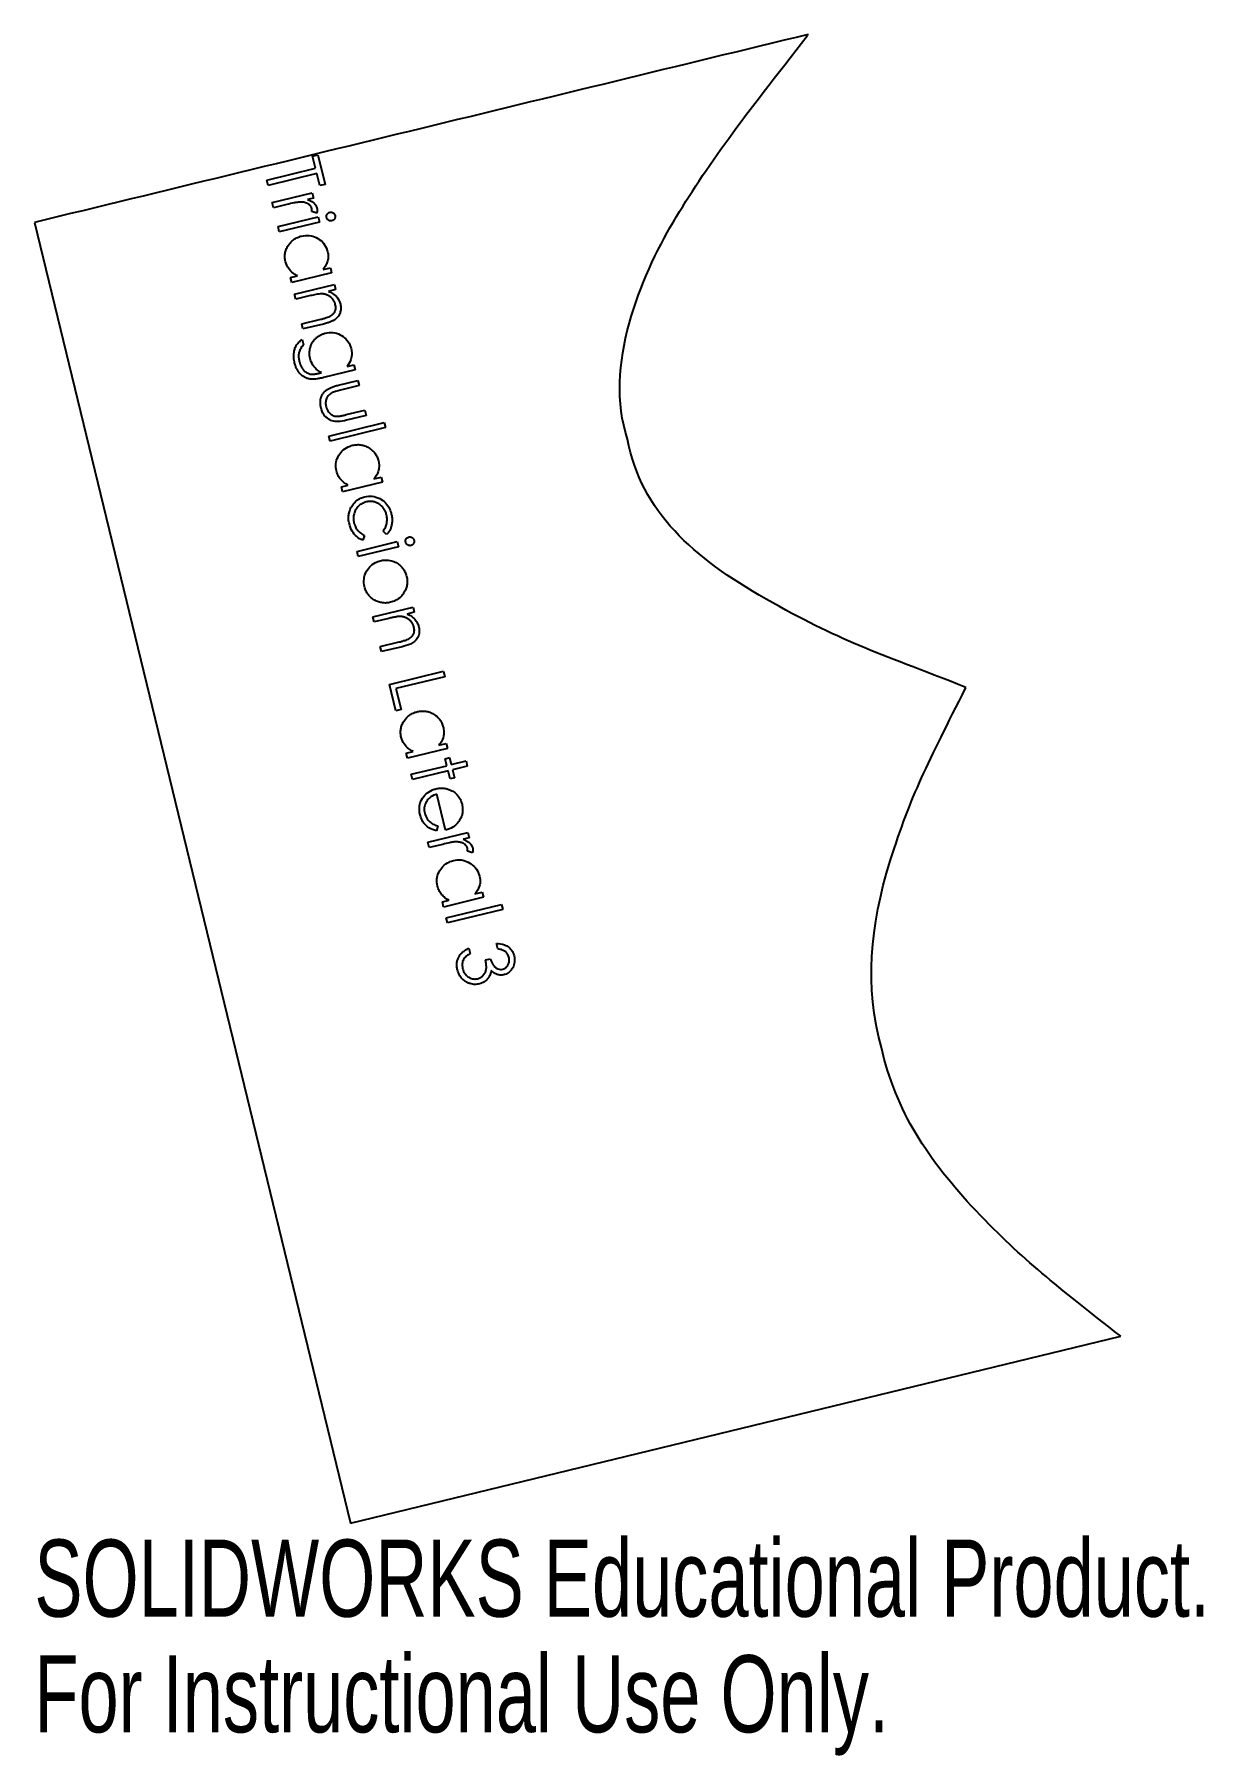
# Model space of a CAD drawing. Header units: millimetres. Extents: x -368 to -294, y 242 to 350.
import ezdxf

# ---------------------------------------------------------------- set-up
doc = ezdxf.new("R2010")
doc.units = ezdxf.units.MM
doc.styles.add('SLDTEXTSTYLE0', font='TXT', dxfattribs={"width": 0.7})

msp = doc.modelspace()

# ---------------------------------------------------------------- linework, layer by layer
at = {"color": 7, "linetype": 'Continuous', "lineweight": 25}
for p, q in [((-319.1, 350.08), (-319.16, 350)), ((-350.17, 342.45), (-349.84, 342.53)), ((-349.98, 341.69), (-350.17, 342.45)), ((-349.84, 342.53), (-349.38, 340.67)), ((-353.04, 340.95), (-349.98, 341.69)), ((-349.9, 341.35), (-352.95, 340.6)), ((-349.71, 340.6), (-349.9, 341.35)), ((-352.95, 340.6), (-353.04, 340.95)), ((-352.7, 339.54), (-350.19, 340.15)), ((-350.19, 340.15), (-350.11, 339.82)), ((-349.38, 340.67), (-349.71, 340.6)), ((-352.61, 339.21), (-352.7, 339.54)), ((-351.77, 339.42), (-352.61, 339.21)), ((-350.11, 339.82), (-350.48, 339.73)), ((-349.9, 338.88), (-350.22, 338.98)), ((-367.6, 338.29), (-347.78, 256.73)), ((-352.33, 338.03), (-349.82, 338.64)), ((-352.25, 337.7), (-352.33, 338.03)), ((-349.74, 338.31), (-352.25, 337.7)), ((-349.82, 338.64), (-349.74, 338.31)), ((-351.55, 334.84), (-351.12, 334.95)), ((-351.47, 334.53), (-351.55, 334.84)), ((-348.97, 335.14), (-351.47, 334.53)), ((-349.51, 335.34), (-349.05, 335.45)), ((-349.05, 335.45), (-348.97, 335.14)), ((-351.3, 333.79), (-348.79, 334.4)), ((-351.22, 333.47), (-351.3, 333.79)), ((-350.3, 333.7), (-351.22, 333.47)), ((-348.72, 334.08), (-349.16, 333.97)), ((-348.79, 334.4), (-348.72, 334.08)), ((-350.84, 331.93), (-349.65, 332.22)), ((-350.77, 331.61), (-350.84, 331.93)), ((-349.48, 331.92), (-350.77, 331.61)), ((-350.82, 330.96), (-350.73, 330.61)), ((-348, 329.26), (-347.57, 329.37)), ((-347.57, 329.37), (-347.49, 329.05)), ((-349.73, 328.85), (-349.6, 328.88)), ((-347.49, 329.05), (-349.48, 328.56)), ((-348.54, 328.09), (-347.33, 328.38)), ((-347.25, 328.06), (-348.42, 327.78)), ((-347.33, 328.38), (-347.25, 328.06)), ((-348.05, 326.24), (-346.88, 326.52)), ((-346.8, 326.19), (-348.03, 325.89)), ((-346.88, 326.52), (-346.8, 326.19)), ((-349.14, 324.9), (-345.67, 325.75)), ((-349.06, 324.58), (-349.14, 324.9)), ((-345.59, 325.43), (-349.06, 324.58)), ((-345.67, 325.75), (-345.59, 325.43)), ((-348.36, 321.72), (-347.93, 321.82)), ((-348.28, 321.4), (-348.36, 321.72)), ((-345.78, 322.01), (-348.28, 321.4)), ((-346.32, 322.22), (-345.86, 322.33)), ((-345.86, 322.33), (-345.78, 322.01)), ((-346.91, 318.66), (-347.01, 318.36)), ((-345.53, 318.72), (-345.75, 318.94)), ((-347.38, 317.67), (-344.87, 318.28)), ((-347.3, 317.34), (-347.38, 317.67)), ((-344.79, 317.95), (-347.3, 317.34)), ((-344.87, 318.28), (-344.79, 317.95)), ((-346.38, 313.56), (-343.87, 314.17)), ((-343.87, 314.17), (-343.8, 313.85)), ((-346.3, 313.24), (-346.38, 313.56)), ((-345.38, 313.46), (-346.3, 313.24)), ((-343.8, 313.85), (-344.24, 313.74)), ((-345.92, 311.7), (-344.73, 311.99)), ((-345.85, 311.38), (-345.92, 311.7)), ((-344.56, 311.69), (-345.85, 311.38)), ((-345.35, 309.32), (-341.96, 310.15)), ((-341.88, 309.81), (-344.94, 309.06)), ((-341.96, 310.15), (-341.88, 309.81)), ((-344.95, 307.68), (-345.35, 309.32)), ((-344.94, 309.06), (-344.62, 307.76)), ((-344.62, 307.76), (-344.95, 307.68)), ((-342.26, 305.52), (-341.8, 305.63)), ((-341.8, 305.63), (-341.72, 305.31)), ((-344.3, 305.02), (-343.87, 305.13)), ((-344.22, 304.7), (-344.3, 305.02)), ((-341.72, 305.31), (-344.22, 304.7)), ((-341.86, 304.67), (-341.58, 304.74)), ((-341.75, 304.23), (-341.86, 304.67)), ((-341.58, 304.74), (-341.47, 304.3)), ((-341.47, 304.3), (-340.54, 304.53)), ((-340.54, 304.53), (-340.47, 304.2)), ((-343.98, 303.69), (-341.75, 304.23)), ((-343.9, 303.37), (-343.98, 303.69)), ((-341.67, 303.91), (-343.9, 303.37)), ((-341.55, 303.4), (-341.67, 303.91)), ((-341.27, 303.46), (-341.55, 303.4)), ((-340.47, 304.2), (-341.39, 303.98)), ((-341.39, 303.98), (-341.27, 303.46)), ((-341.83, 300.19), (-342.38, 302.44)), ((-342.94, 299.43), (-340.44, 300.04)), ((-342.31, 300.45), (-342.39, 300.15)), ((-340.44, 300.04), (-340.36, 299.71)), ((-342.86, 299.1), (-342.94, 299.43)), ((-342.01, 299.3), (-342.86, 299.1)), ((-340.36, 299.71), (-340.72, 299.62)), ((-340.15, 298.77), (-340.46, 298.87)), ((-342.03, 295.69), (-341.6, 295.8)), ((-341.95, 295.37), (-342.03, 295.69)), ((-339.45, 295.98), (-341.95, 295.37)), ((-339.99, 296.19), (-339.53, 296.3)), ((-339.53, 296.3), (-339.45, 295.98)), ((-341.79, 294.69), (-338.32, 295.53)), ((-341.71, 294.37), (-341.79, 294.69)), ((-338.24, 295.21), (-341.71, 294.37)), ((-338.32, 295.53), (-338.24, 295.21)), ((-340.37, 292.79), (-340.28, 292.46)), ((-338.56, 292.74), (-338.64, 293.09)), ((-339.32, 292.05), (-339.01, 292.12)), ((-347.78, 256.73), (-299.52, 268.46))]:
    msp.add_line(p, q, dxfattribs=at)
msp.add_open_spline([(-319.1, 350.08), (-335.26, 346.15), (-351.43, 342.22), (-367.6, 338.29)], degree=3, dxfattribs=at)
for points, knots in [([(-330.43, 324.7), (-331.94, 329.3), (-329.6, 334.86), (-325.51, 341.8), (-323.14, 344.92), (-319.16, 350)], [0, 0, 0, 0, 0.5, 0.5, 1, 1, 1, 1]), ([(-350.89, 339.57), (-350.96, 339.57), (-351.04, 339.56), (-351.11, 339.55), (-351.19, 339.54), (-351.26, 339.53), (-351.33, 339.51), (-351.48, 339.49), (-351.62, 339.45), (-351.77, 339.42)], [0, 0, 0, 0, 0.0002243365, 0.0002243365, 0.0002243365, 0.0004477569, 0.0004477569, 0.0004477569, 0.0008924603, 0.0008924603, 0.0008924603, 0.0008924603]), ([(-350.21, 339.16), (-350.22, 339.19), (-350.24, 339.24), (-350.28, 339.32), (-350.35, 339.38), (-350.41, 339.43), (-350.47, 339.47), (-350.52, 339.49), (-350.57, 339.51), (-350.62, 339.53), (-350.68, 339.55), (-350.75, 339.56), (-350.82, 339.56), (-350.86, 339.57), (-350.89, 339.57)], [0, 0, 0, 0, 0.097696, 0.197526, 0.303935, 0.419743, 0.481711, 0.545586, 0.611892, 0.682533, 0.755852, 0.832437, 0.914325, 1, 1, 1, 1]), ([(-350.48, 339.73), (-350.41, 339.71), (-350.35, 339.68), (-350.29, 339.65), (-350.18, 339.59), (-350.08, 339.52), (-350.01, 339.42), (-349.95, 339.35), (-349.91, 339.27), (-349.89, 339.19)], [0, 0, 0, 0, 0.0002108053, 0.0002108053, 0.0002108053, 0.000571642, 0.000571642, 0.000571642, 0.0008400509, 0.0008400509, 0.0008400509, 0.0008400509]), ([(-350.22, 338.98), (-350.21, 339), (-350.21, 339.01), (-350.21, 339.03), (-350.21, 339.04), (-350.21, 339.06), (-350.21, 339.07), (-350.21, 339.1), (-350.21, 339.13), (-350.21, 339.16)], [0, 0, 0, 0, 0.0000458674, 0.0000458674, 0.0000458674, 0.0000918102, 0.0000918102, 0.0000918102, 0.0001832605, 0.0001832605, 0.0001832605, 0.0001832605]), ([(-349.89, 339.19), (-349.88, 339.16), (-349.87, 339.12), (-349.88, 339.04), (-349.88, 338.96), (-349.9, 338.91), (-349.9, 338.88)], [0, 0, 0, 0, 0.225137, 0.465481, 0.721123, 1, 1, 1, 1]), ([(-349.29, 338.6), (-349.29, 338.64), (-349.3, 338.68), (-349.29, 338.72), (-349.28, 338.75), (-349.27, 338.78), (-349.25, 338.81), (-349.23, 338.84), (-349.21, 338.86), (-349.18, 338.88), (-349.16, 338.9), (-349.13, 338.91), (-349.1, 338.92), (-349.09, 338.92), (-349.09, 338.93), (-349.09, 338.93)], [0, 0, 0, 0, 0.0001196118, 0.0001196118, 0.0001196118, 0.0002229518, 0.0002229518, 0.0002229518, 0.0003143392, 0.0003143392, 0.0003143392, 0.0004102751, 0.0004102751, 0.0004102751, 0.000422733, 0.000422733, 0.000422733, 0.000422733]), ([(-349.09, 338.93), (-349.05, 338.93), (-349.01, 338.94), (-348.97, 338.93), (-348.94, 338.93), (-348.9, 338.91), (-348.88, 338.89), (-348.85, 338.88), (-348.82, 338.86), (-348.81, 338.83), (-348.79, 338.81), (-348.77, 338.78), (-348.76, 338.75), (-348.76, 338.74), (-348.76, 338.73), (-348.75, 338.73)], [0, 0, 0, 0, 0.0001149167, 0.0001149167, 0.0001149167, 0.0002176869, 0.0002176869, 0.0002176869, 0.0003096276, 0.0003096276, 0.0003096276, 0.0004034438, 0.0004034438, 0.0004034438, 0.0004257083, 0.0004257083, 0.0004257083, 0.0004257083]), ([(-348.96, 338.4), (-348.99, 338.39), (-349.02, 338.39), (-349.06, 338.39), (-349.09, 338.39), (-349.12, 338.41), (-349.15, 338.42), (-349.18, 338.44), (-349.2, 338.46), (-349.22, 338.48), (-349.24, 338.5), (-349.26, 338.52), (-349.27, 338.55), (-349.28, 338.56), (-349.28, 338.58), (-349.29, 338.6)], [0, 0, 0, 0, 0.0000991273, 0.0000991273, 0.0000991273, 0.0001990178, 0.0001990178, 0.0001990178, 0.0002922474, 0.0002922474, 0.0002922474, 0.0003723901, 0.0003723901, 0.0003723901, 0.0004258422, 0.0004258422, 0.0004258422, 0.0004258422]), ([(-348.75, 338.73), (-348.75, 338.71), (-348.74, 338.67), (-348.75, 338.62), (-348.76, 338.57), (-348.78, 338.52), (-348.82, 338.48), (-348.86, 338.44), (-348.9, 338.41), (-348.94, 338.4), (-348.96, 338.4)], [0, 0, 0, 0, 0.1265205, 0.2486137, 0.371732, 0.4997803, 0.6276322, 0.7485386, 0.8724174, 1, 1, 1, 1]), ([(-351.86, 335.83), (-351.87, 335.88), (-351.89, 335.96), (-351.9, 336.09), (-351.9, 336.22), (-351.89, 336.35), (-351.86, 336.47), (-351.82, 336.6), (-351.76, 336.72), (-351.7, 336.84), (-351.62, 336.95), (-351.54, 337.05), (-351.44, 337.14), (-351.34, 337.22), (-351.23, 337.29), (-351.11, 337.35), (-350.98, 337.4), (-350.9, 337.43), (-350.85, 337.44)], [0, 0, 0, 0, 0.063638, 0.125703, 0.186152, 0.246303, 0.3065, 0.367628, 0.429915, 0.494305, 0.558982, 0.621919, 0.683689, 0.745363, 0.807186, 0.869719, 0.933985, 1, 1, 1, 1]), ([(-350.85, 337.44), (-350.7, 337.47), (-350.54, 337.49), (-350.38, 337.47), (-350.22, 337.46), (-350.07, 337.41), (-349.93, 337.34), (-349.8, 337.27), (-349.68, 337.19), (-349.57, 337.09), (-349.46, 336.97), (-349.36, 336.83), (-349.3, 336.68), (-349.27, 336.61), (-349.25, 336.54), (-349.23, 336.47)], [0, 0, 0, 0, 0.000470438, 0.000470438, 0.000470438, 0.000945261, 0.000945261, 0.000945261, 0.001377654, 0.001377654, 0.001377654, 0.00186619, 0.00186619, 0.00186619, 0.002094073, 0.002094073, 0.002094073, 0.002094073]), ([(-351.12, 334.95), (-351.21, 334.99), (-351.3, 335.04), (-351.38, 335.1), (-351.5, 335.19), (-351.6, 335.3), (-351.68, 335.42), (-351.76, 335.54), (-351.82, 335.69), (-351.86, 335.83)], [0, 0, 0, 0, 0.000300085, 0.000300085, 0.000300085, 0.000740758, 0.000740758, 0.000740758, 0.001198089, 0.001198089, 0.001198089, 0.001198089]), ([(-349.23, 336.47), (-349.22, 336.41), (-349.19, 336.32), (-349.19, 336.16), (-349.19, 336.02), (-349.22, 335.87), (-349.26, 335.73), (-349.33, 335.6), (-349.41, 335.47), (-349.47, 335.38), (-349.51, 335.34)], [0, 0, 0, 0, 0.128868, 0.252299, 0.373886, 0.493763, 0.614474, 0.737946, 0.865788, 1, 1, 1, 1]), ([(-349.61, 333.82), (-349.67, 333.81), (-349.73, 333.81), (-349.78, 333.8), (-349.84, 333.79), (-349.9, 333.78), (-349.96, 333.77), (-350.07, 333.75), (-350.19, 333.72), (-350.3, 333.7)], [0, 0, 0, 0, 0.000176521, 0.000176521, 0.000176521, 0.0003523939, 0.0003523939, 0.0003523939, 0.0007026257, 0.0007026257, 0.0007026257, 0.0007026257]), ([(-348.74, 333.15), (-348.74, 333.17), (-348.75, 333.22), (-348.78, 333.29), (-348.81, 333.35), (-348.85, 333.42), (-348.89, 333.47), (-348.94, 333.53), (-349, 333.58), (-349.06, 333.63), (-349.12, 333.67), (-349.18, 333.71), (-349.25, 333.74), (-349.32, 333.77), (-349.39, 333.79), (-349.46, 333.8), (-349.53, 333.81), (-349.58, 333.81), (-349.61, 333.82)], [0, 0, 0, 0, 0.063001, 0.124681, 0.185791, 0.246315, 0.307512, 0.368939, 0.432409, 0.49708, 0.56201, 0.625605, 0.688315, 0.750208, 0.812068, 0.874061, 0.93633, 1, 1, 1, 1]), ([(-349.16, 333.97), (-349.08, 333.93), (-348.99, 333.89), (-348.91, 333.84), (-348.79, 333.76), (-348.69, 333.67), (-348.61, 333.56), (-348.52, 333.44), (-348.46, 333.3), (-348.42, 333.16)], [0, 0, 0, 0, 0.000287694, 0.000287694, 0.000287694, 0.000706177, 0.000706177, 0.000706177, 0.001150735, 0.001150735, 0.001150735, 0.001150735]), ([(-349.65, 332.22), (-349.6, 332.23), (-349.55, 332.24), (-349.5, 332.26), (-349.46, 332.27), (-349.41, 332.28), (-349.36, 332.3), (-349.27, 332.33), (-349.17, 332.35), (-349.08, 332.4)], [0, 0, 0, 0, 0.0001495853, 0.0001495853, 0.0001495853, 0.0002991987, 0.0002991987, 0.0002991987, 0.0005977567, 0.0005977567, 0.0005977567, 0.0005977567]), ([(-348.42, 333.16), (-348.41, 333.11), (-348.4, 333.02), (-348.39, 332.89), (-348.41, 332.75), (-348.44, 332.62), (-348.49, 332.5), (-348.56, 332.39), (-348.65, 332.3), (-348.73, 332.22), (-348.81, 332.17), (-348.88, 332.13), (-348.96, 332.09), (-349.04, 332.06), (-349.14, 332.02), (-349.24, 331.99), (-349.36, 331.95), (-349.44, 331.93), (-349.48, 331.92)], [0, 0, 0, 0, 0.075835, 0.149096, 0.220523, 0.292487, 0.363667, 0.433231, 0.503178, 0.574978, 0.613487, 0.655646, 0.701965, 0.752622, 0.807721, 0.867104, 0.931456, 1, 1, 1, 1]), ([(-349.08, 332.4), (-349, 332.44), (-348.92, 332.5), (-348.86, 332.56), (-348.81, 332.61), (-348.78, 332.66), (-348.76, 332.71), (-348.73, 332.77), (-348.72, 332.83), (-348.71, 332.89), (-348.7, 332.98), (-348.72, 333.07), (-348.74, 333.15)], [0, 0, 0, 0, 0.0002788373, 0.0002788373, 0.0002788373, 0.0004581262, 0.0004581262, 0.0004581262, 0.0006374891, 0.0006374891, 0.0006374891, 0.0009013026, 0.0009013026, 0.0009013026, 0.0009013026]), ([(-350.32, 329.76), (-350.32, 329.79), (-350.34, 329.85), (-350.35, 329.93), (-350.36, 330.02), (-350.36, 330.11), (-350.35, 330.19), (-350.34, 330.28), (-350.33, 330.37), (-350.3, 330.45), (-350.28, 330.54), (-350.25, 330.62), (-350.21, 330.7), (-350.17, 330.77), (-350.12, 330.84), (-350.07, 330.91), (-350.02, 330.97), (-349.96, 331.03), (-349.89, 331.09), (-349.83, 331.14), (-349.76, 331.19), (-349.68, 331.23), (-349.61, 331.27), (-349.53, 331.3), (-349.44, 331.33), (-349.39, 331.35), (-349.36, 331.35)], [0, 0, 0, 0, 0.042599, 0.084722, 0.126537, 0.168217, 0.209945, 0.251932, 0.294272, 0.337253, 0.380228, 0.422389, 0.463923, 0.504867, 0.545749, 0.586683, 0.627295, 0.668747, 0.710028, 0.7511, 0.792077, 0.832931, 0.873696, 0.915166, 0.957175, 1, 1, 1, 1]), ([(-349.36, 331.35), (-349.21, 331.39), (-349.05, 331.4), (-348.89, 331.39), (-348.74, 331.37), (-348.58, 331.32), (-348.44, 331.25), (-348.31, 331.18), (-348.19, 331.09), (-348.09, 330.99), (-347.98, 330.88), (-347.89, 330.75), (-347.83, 330.62), (-347.79, 330.54), (-347.77, 330.46), (-347.75, 330.38)], [0, 0, 0, 0, 0.000467912, 0.000467912, 0.000467912, 0.000937563, 0.000937563, 0.000937563, 0.00138039, 0.00138039, 0.00138039, 0.001829699, 0.001829699, 0.001829699, 0.002078684, 0.002078684, 0.002078684, 0.002078684]), ([(-351.29, 329.48), (-351.3, 329.53), (-351.32, 329.64), (-351.34, 329.79), (-351.35, 329.94), (-351.34, 330.08), (-351.32, 330.21), (-351.29, 330.34), (-351.25, 330.45), (-351.2, 330.56), (-351.13, 330.66), (-351.04, 330.76), (-350.94, 330.87), (-350.86, 330.93), (-350.82, 330.96)], [0, 0, 0, 0, 0.097271, 0.189916, 0.278566, 0.363887, 0.445721, 0.522543, 0.595511, 0.665489, 0.737545, 0.816872, 0.904253, 1, 1, 1, 1]), ([(-350.73, 330.61), (-350.77, 330.58), (-350.83, 330.51), (-350.91, 330.4), (-350.97, 330.28), (-351.01, 330.18), (-351.03, 330.09), (-351.04, 330.02), (-351.04, 329.95), (-351.04, 329.88), (-351.04, 329.81), (-351.03, 329.73), (-351.01, 329.65), (-351, 329.6), (-351, 329.57)], [0, 0, 0, 0, 0.126089, 0.245528, 0.362204, 0.477267, 0.535933, 0.595678, 0.656885, 0.720406, 0.786499, 0.854809, 0.926084, 1, 1, 1, 1]), ([(-347.75, 330.38), (-347.73, 330.28), (-347.71, 330.19), (-347.71, 330.09), (-347.71, 329.96), (-347.73, 329.82), (-347.77, 329.69), (-347.82, 329.54), (-347.91, 329.4), (-348, 329.26)], [0, 0, 0, 0, 0.000288304, 0.000288304, 0.000288304, 0.000693928, 0.000693928, 0.000693928, 0.001185435, 0.001185435, 0.001185435, 0.001185435]), ([(-350.28, 328.46), (-350.31, 328.47), (-350.37, 328.48), (-350.46, 328.5), (-350.54, 328.53), (-350.63, 328.56), (-350.7, 328.6), (-350.78, 328.65), (-350.85, 328.71), (-350.92, 328.77), (-350.98, 328.84), (-351.04, 328.92), (-351.09, 329), (-351.14, 329.08), (-351.19, 329.18), (-351.22, 329.27), (-351.26, 329.37), (-351.28, 329.44), (-351.29, 329.48)], [0, 0, 0, 0, 0.0606583, 0.1204976, 0.1788316, 0.2370721, 0.2948286, 0.3532272, 0.4125637, 0.4727974, 0.5340401, 0.5963073, 0.6590223, 0.7235777, 0.7892912, 0.8574616, 0.9273755, 1, 1, 1, 1]), ([(-351, 329.57), (-350.99, 329.54), (-350.97, 329.49), (-350.95, 329.41), (-350.92, 329.34), (-350.89, 329.27), (-350.86, 329.21), (-350.82, 329.15), (-350.78, 329.09), (-350.73, 329.03), (-350.65, 328.95), (-350.55, 328.88), (-350.45, 328.83), (-350.37, 328.8), (-350.29, 328.78), (-350.23, 328.78), (-350.16, 328.78), (-350.09, 328.78), (-350, 328.79), (-349.92, 328.81), (-349.82, 328.82), (-349.76, 328.84), (-349.73, 328.85)], [0, 0, 0, 0, 0.049004, 0.096491, 0.141788, 0.18597, 0.228646, 0.270196, 0.310605, 0.350065, 0.425451, 0.495967, 0.562213, 0.626619, 0.660382, 0.696999, 0.737658, 0.782112, 0.830073, 0.882582, 0.939125, 1, 1, 1, 1]), ([(-349.6, 328.88), (-349.68, 328.92), (-349.77, 328.97), (-349.85, 329.03), (-349.96, 329.11), (-350.06, 329.22), (-350.14, 329.34), (-350.22, 329.47), (-350.28, 329.61), (-350.32, 329.76)], [0, 0, 0, 0, 0.000290915, 0.000290915, 0.000290915, 0.000724377, 0.000724377, 0.000724377, 0.001182818, 0.001182818, 0.001182818, 0.001182818]), ([(-349.48, 328.56), (-349.55, 328.54), (-349.62, 328.53), (-349.68, 328.52), (-349.75, 328.5), (-349.81, 328.49), (-349.88, 328.48), (-350.01, 328.46), (-350.15, 328.45), (-350.28, 328.46)], [0, 0, 0, 0, 0.0002008947, 0.0002008947, 0.0002008947, 0.000401863, 0.000401863, 0.000401863, 0.0008035363, 0.0008035363, 0.0008035363, 0.0008035363]), ([(-349.63, 326.66), (-349.64, 326.69), (-349.65, 326.75), (-349.67, 326.84), (-349.67, 326.92), (-349.68, 327.01), (-349.67, 327.09), (-349.67, 327.16), (-349.65, 327.24), (-349.63, 327.31), (-349.61, 327.38), (-349.58, 327.44), (-349.55, 327.51), (-349.51, 327.57), (-349.46, 327.62), (-349.42, 327.68), (-349.36, 327.73), (-349.31, 327.78), (-349.24, 327.82), (-349.17, 327.87), (-349.09, 327.91), (-348.99, 327.95), (-348.89, 327.99), (-348.78, 328.02), (-348.66, 328.06), (-348.58, 328.08), (-348.54, 328.09)], [0, 0, 0, 0, 0.044704, 0.0872403, 0.1284188, 0.1684033, 0.2066956, 0.2441689, 0.2806387, 0.3164596, 0.3517011, 0.3864312, 0.4206758, 0.4552471, 0.489587, 0.5241234, 0.5593259, 0.595142, 0.6330141, 0.6740182, 0.7188491, 0.7670575, 0.8192602, 0.8755914, 0.9356017, 1, 1, 1, 1]), ([(-349, 327.59), (-349.07, 327.54), (-349.14, 327.49), (-349.19, 327.42), (-349.25, 327.35), (-349.29, 327.27), (-349.31, 327.19), (-349.34, 327.11), (-349.35, 327.03), (-349.35, 326.95), (-349.35, 326.88), (-349.33, 326.81), (-349.32, 326.74)], [0, 0, 0, 0, 0.0002573972, 0.0002573972, 0.0002573972, 0.0005168667, 0.0005168667, 0.0005168667, 0.000753732, 0.000753732, 0.000753732, 0.0009681223, 0.0009681223, 0.0009681223, 0.0009681223]), ([(-348.42, 327.78), (-348.47, 327.76), (-348.52, 327.75), (-348.57, 327.74), (-348.62, 327.72), (-348.67, 327.71), (-348.72, 327.7), (-348.81, 327.67), (-348.91, 327.63), (-349, 327.59)], [0, 0, 0, 0, 0.0001525618, 0.0001525618, 0.0001525618, 0.0003051413, 0.0003051413, 0.0003051413, 0.000610037, 0.000610037, 0.000610037, 0.000610037]), ([(-348.03, 325.89), (-348.21, 325.85), (-348.4, 325.81), (-348.58, 325.81), (-348.7, 325.81), (-348.82, 325.82), (-348.93, 325.85), (-349.04, 325.88), (-349.15, 325.94), (-349.24, 326.01), (-349.33, 326.07), (-349.4, 326.15), (-349.46, 326.24), (-349.54, 326.37), (-349.59, 326.52), (-349.63, 326.66)], [0, 0, 0, 0, 0.000565203, 0.000565203, 0.000565203, 0.000916119, 0.000916119, 0.000916119, 0.001270626, 0.001270626, 0.001270626, 0.001586109, 0.001586109, 0.001586109, 0.00204278, 0.00204278, 0.00204278, 0.00204278]), ([(-349.32, 326.74), (-349.29, 326.62), (-349.24, 326.5), (-349.17, 326.41), (-349.12, 326.35), (-349.06, 326.29), (-348.99, 326.25), (-348.93, 326.21), (-348.86, 326.17), (-348.78, 326.15), (-348.74, 326.15), (-348.71, 326.14), (-348.67, 326.14)], [0, 0, 0, 0, 0.0003619261, 0.0003619261, 0.0003619261, 0.0005943098, 0.0005943098, 0.0005943098, 0.0008270255, 0.0008270255, 0.0008270255, 0.0009333504, 0.0009333504, 0.0009333504, 0.0009333504]), ([(-348.67, 326.14), (-348.6, 326.13), (-348.53, 326.14), (-348.46, 326.15), (-348.39, 326.16), (-348.32, 326.18), (-348.25, 326.19), (-348.18, 326.21), (-348.11, 326.22), (-348.05, 326.24)], [0, 0, 0, 0, 0.0002119345, 0.0002119345, 0.0002119345, 0.0004230743, 0.0004230743, 0.0004230743, 0.0006346501, 0.0006346501, 0.0006346501, 0.0006346501]), ([(-348.67, 322.71), (-348.7, 322.86), (-348.72, 323.01), (-348.7, 323.16), (-348.69, 323.31), (-348.64, 323.46), (-348.57, 323.6), (-348.51, 323.72), (-348.42, 323.84), (-348.33, 323.94), (-348.22, 324.06), (-348.08, 324.15), (-347.93, 324.22), (-347.84, 324.26), (-347.75, 324.29), (-347.66, 324.32)], [0, 0, 0, 0, 0.000451855, 0.000451855, 0.000451855, 0.000907415, 0.000907415, 0.000907415, 0.001326728, 0.001326728, 0.001326728, 0.001815306, 0.001815306, 0.001815306, 0.002098762, 0.002098762, 0.002098762, 0.002098762]), ([(-347.66, 324.32), (-347.61, 324.33), (-347.53, 324.34), (-347.39, 324.36), (-347.26, 324.36), (-347.13, 324.35), (-347.01, 324.32), (-346.88, 324.28), (-346.76, 324.23), (-346.64, 324.16), (-346.53, 324.09), (-346.43, 324), (-346.33, 323.91), (-346.25, 323.81), (-346.18, 323.71), (-346.12, 323.59), (-346.07, 323.47), (-346.05, 323.39), (-346.04, 323.34)], [0, 0, 0, 0, 0.064875, 0.128154, 0.189783, 0.25104, 0.312257, 0.374002, 0.436991, 0.501836, 0.566696, 0.629492, 0.69121, 0.751778, 0.812389, 0.873629, 0.935799, 1, 1, 1, 1]), ([(-309.22, 309.14), (-314.95, 311.37), (-317.16, 312.07), (-326.33, 317.28), (-329.54, 320.13), (-330.43, 324.7)], [0, 0, 0, 0, 0.5, 0.5, 1, 1, 1, 1]), ([(-347.93, 321.82), (-347.98, 321.85), (-348.07, 321.9), (-348.2, 321.98), (-348.31, 322.08), (-348.41, 322.19), (-348.5, 322.3), (-348.57, 322.43), (-348.63, 322.57), (-348.66, 322.66), (-348.67, 322.71)], [0, 0, 0, 0, 0.134268, 0.262443, 0.387028, 0.508745, 0.629244, 0.750515, 0.873112, 1, 1, 1, 1]), ([(-346.04, 323.34), (-346.02, 323.29), (-346, 323.19), (-345.99, 323.04), (-346, 322.89), (-346.03, 322.75), (-346.07, 322.61), (-346.14, 322.47), (-346.22, 322.34), (-346.28, 322.26), (-346.32, 322.22)], [0, 0, 0, 0, 0.128868, 0.252299, 0.373886, 0.493763, 0.614474, 0.737946, 0.865788, 1, 1, 1, 1]), ([(-347.86, 319.4), (-347.87, 319.44), (-347.9, 319.54), (-347.91, 319.68), (-347.91, 319.82), (-347.9, 319.96), (-347.88, 320.09), (-347.84, 320.22), (-347.79, 320.35), (-347.73, 320.47), (-347.65, 320.59), (-347.57, 320.69), (-347.48, 320.79), (-347.38, 320.87), (-347.27, 320.94), (-347.16, 321), (-347.03, 321.05), (-346.95, 321.07), (-346.9, 321.09)], [0, 0, 0, 0, 0.068884, 0.13554, 0.199856, 0.262729, 0.325099, 0.386971, 0.449615, 0.513064, 0.576162, 0.637577, 0.697448, 0.756858, 0.816276, 0.876113, 0.937016, 1, 1, 1, 1]), ([(-346.8, 320.77), (-346.85, 320.76), (-346.94, 320.73), (-347.06, 320.67), (-347.18, 320.6), (-347.29, 320.51), (-347.38, 320.4), (-347.46, 320.29), (-347.52, 320.16), (-347.57, 320.03), (-347.6, 319.89), (-347.61, 319.75), (-347.6, 319.6), (-347.58, 319.5), (-347.57, 319.45)], [0, 0, 0, 0, 0.081873, 0.163086, 0.244529, 0.327865, 0.410979, 0.492418, 0.573603, 0.65664, 0.740574, 0.824688, 0.910865, 1, 1, 1, 1]), ([(-346.9, 321.09), (-346.75, 321.12), (-346.58, 321.14), (-346.43, 321.12), (-346.27, 321.1), (-346.11, 321.05), (-345.96, 320.98), (-345.83, 320.91), (-345.7, 320.82), (-345.6, 320.71), (-345.49, 320.6), (-345.41, 320.47), (-345.34, 320.34), (-345.29, 320.23), (-345.25, 320.12), (-345.23, 320.01)], [0, 0, 0, 0, 0.000479702, 0.000479702, 0.000479702, 0.000961411, 0.000961411, 0.000961411, 0.001418174, 0.001418174, 0.001418174, 0.00186476, 0.00186476, 0.00186476, 0.002209296, 0.002209296, 0.002209296, 0.002209296]), ([(-345.53, 319.95), (-345.54, 319.99), (-345.56, 320.06), (-345.6, 320.17), (-345.65, 320.26), (-345.71, 320.35), (-345.77, 320.44), (-345.84, 320.51), (-345.92, 320.58), (-346.01, 320.64), (-346.1, 320.69), (-346.2, 320.74), (-346.29, 320.77), (-346.39, 320.79), (-346.49, 320.8), (-346.6, 320.8), (-346.7, 320.79), (-346.77, 320.78), (-346.8, 320.77)], [0, 0, 0, 0, 0.068401, 0.134434, 0.198673, 0.2613, 0.323598, 0.385147, 0.447739, 0.511491, 0.574702, 0.636212, 0.696251, 0.755865, 0.815362, 0.875317, 0.936799, 1, 1, 1, 1]), ([(-347.57, 319.45), (-347.55, 319.41), (-347.53, 319.32), (-347.48, 319.2), (-347.41, 319.08), (-347.34, 318.98), (-347.25, 318.88), (-347.14, 318.8), (-347.03, 318.72), (-346.95, 318.68), (-346.91, 318.66)], [0, 0, 0, 0, 0.129886, 0.254899, 0.377135, 0.497488, 0.618403, 0.741559, 0.8685, 1, 1, 1, 1]), ([(-345.75, 318.94), (-345.72, 318.98), (-345.67, 319.05), (-345.6, 319.17), (-345.55, 319.29), (-345.52, 319.41), (-345.5, 319.54), (-345.49, 319.68), (-345.5, 319.81), (-345.52, 319.9), (-345.53, 319.95)], [0, 0, 0, 0, 0.128628, 0.253251, 0.374145, 0.494616, 0.615243, 0.738454, 0.866589, 1, 1, 1, 1]), ([(-345.23, 320.01), (-345.22, 319.97), (-345.2, 319.89), (-345.18, 319.76), (-345.18, 319.64), (-345.18, 319.51), (-345.2, 319.39), (-345.22, 319.28), (-345.25, 319.17), (-345.29, 319.07), (-345.33, 318.98), (-345.39, 318.89), (-345.45, 318.8), (-345.51, 318.75), (-345.53, 318.72)], [0, 0, 0, 0, 0.091459, 0.182275, 0.272475, 0.362675, 0.450857, 0.534281, 0.614266, 0.690539, 0.76572, 0.841452, 0.919747, 1, 1, 1, 1]), ([(-347.01, 318.36), (-347.15, 318.42), (-347.29, 318.49), (-347.4, 318.59), (-347.51, 318.69), (-347.61, 318.81), (-347.68, 318.94), (-347.77, 319.08), (-347.82, 319.24), (-347.86, 319.4)], [0, 0, 0, 0, 0.000448245, 0.000448245, 0.000448245, 0.000894766, 0.000894766, 0.000894766, 0.001385729, 0.001385729, 0.001385729, 0.001385729]), ([(-344.33, 318.24), (-344.34, 318.28), (-344.34, 318.32), (-344.34, 318.36), (-344.33, 318.39), (-344.32, 318.42), (-344.3, 318.45), (-344.28, 318.48), (-344.26, 318.5), (-344.23, 318.52), (-344.21, 318.54), (-344.18, 318.55), (-344.15, 318.56), (-344.14, 318.56), (-344.14, 318.56), (-344.13, 318.57)], [0, 0, 0, 0, 0.0001196118, 0.0001196118, 0.0001196118, 0.0002229518, 0.0002229518, 0.0002229518, 0.0003143392, 0.0003143392, 0.0003143392, 0.0004102751, 0.0004102751, 0.0004102751, 0.000422733, 0.000422733, 0.000422733, 0.000422733]), ([(-344.13, 318.57), (-344.12, 318.57), (-344.08, 318.58), (-344.03, 318.57), (-343.97, 318.56), (-343.93, 318.53), (-343.88, 318.5), (-343.85, 318.46), (-343.82, 318.42), (-343.81, 318.38), (-343.8, 318.37)], [0, 0, 0, 0, 0.128727, 0.251238, 0.37428, 0.501938, 0.629179, 0.752727, 0.874136, 1, 1, 1, 1]), ([(-343.8, 318.37), (-343.8, 318.35), (-343.79, 318.31), (-343.79, 318.26), (-343.81, 318.21), (-343.83, 318.16), (-343.87, 318.11), (-343.91, 318.08), (-343.95, 318.05), (-343.99, 318.04), (-344, 318.03)], [0, 0, 0, 0, 0.1265205, 0.2486137, 0.371732, 0.4997803, 0.6276322, 0.7485386, 0.8724174, 1, 1, 1, 1]), ([(-344, 318.03), (-344.02, 318.03), (-344.06, 318.02), (-344.11, 318.03), (-344.16, 318.04), (-344.21, 318.07), (-344.25, 318.1), (-344.29, 318.14), (-344.32, 318.18), (-344.33, 318.22), (-344.33, 318.24)], [0, 0, 0, 0, 0.1255962, 0.2468029, 0.3705971, 0.4978753, 0.6264291, 0.7491055, 0.8722498, 1, 1, 1, 1]), ([(-346.91, 315.46), (-346.94, 315.62), (-346.96, 315.78), (-346.94, 315.94), (-346.93, 316.08), (-346.89, 316.21), (-346.83, 316.34), (-346.77, 316.46), (-346.69, 316.58), (-346.6, 316.68), (-346.5, 316.79), (-346.37, 316.89), (-346.23, 316.96), (-346.13, 317.02), (-346.02, 317.05), (-345.92, 317.08)], [0, 0, 0, 0, 0.000487755, 0.000487755, 0.000487755, 0.000896342, 0.000896342, 0.000896342, 0.001302053, 0.001302053, 0.001302053, 0.001773349, 0.001773349, 0.001773349, 0.002106403, 0.002106403, 0.002106403, 0.002106403]), ([(-345.92, 317.08), (-345.83, 317.1), (-345.75, 317.12), (-345.66, 317.12), (-345.51, 317.13), (-345.36, 317.11), (-345.21, 317.07), (-345.12, 317.05), (-345.02, 317), (-344.93, 316.96)], [0, 0, 0, 0, 0.00025542, 0.00025542, 0.00025542, 0.000710777, 0.000710777, 0.000710777, 0.001019313, 0.001019313, 0.001019313, 0.001019313]), ([(-344.93, 316.96), (-344.89, 316.93), (-344.81, 316.89), (-344.7, 316.8), (-344.6, 316.71), (-344.51, 316.6), (-344.43, 316.49), (-344.37, 316.37), (-344.31, 316.24), (-344.29, 316.15), (-344.27, 316.1)], [0, 0, 0, 0, 0.128851, 0.25342, 0.375948, 0.496991, 0.618395, 0.741793, 0.868679, 1, 1, 1, 1]), ([(-345.28, 314.48), (-345.32, 314.47), (-345.41, 314.45), (-345.54, 314.43), (-345.67, 314.43), (-345.79, 314.44), (-345.92, 314.47), (-346.04, 314.5), (-346.17, 314.55), (-346.29, 314.61), (-346.4, 314.69), (-346.51, 314.77), (-346.6, 314.86), (-346.68, 314.96), (-346.76, 315.07), (-346.82, 315.19), (-346.87, 315.32), (-346.89, 315.41), (-346.91, 315.46)], [0, 0, 0, 0, 0.062773, 0.124002, 0.184249, 0.244095, 0.304404, 0.365058, 0.427446, 0.491247, 0.555351, 0.617855, 0.679415, 0.740784, 0.802937, 0.866594, 0.932117, 1, 1, 1, 1]), ([(-344.27, 316.1), (-344.26, 316.05), (-344.24, 315.96), (-344.23, 315.82), (-344.23, 315.68), (-344.25, 315.55), (-344.28, 315.41), (-344.32, 315.29), (-344.38, 315.16), (-344.43, 315.08), (-344.46, 315.04)], [0, 0, 0, 0, 0.1314893, 0.2578728, 0.3812189, 0.5028273, 0.6243369, 0.746364, 0.8711291, 1, 1, 1, 1]), ([(-344.46, 315.04), (-344.51, 314.97), (-344.56, 314.9), (-344.62, 314.84), (-344.73, 314.73), (-344.85, 314.64), (-344.99, 314.58), (-345.08, 314.53), (-345.18, 314.5), (-345.28, 314.48)], [0, 0, 0, 0, 0.000256031, 0.000256031, 0.000256031, 0.000715126, 0.000715126, 0.000715126, 0.001022098, 0.001022098, 0.001022098, 0.001022098]), ([(-344.69, 313.58), (-344.71, 313.58), (-344.75, 313.58), (-344.81, 313.58), (-344.88, 313.57), (-344.96, 313.55), (-345.06, 313.54), (-345.16, 313.52), (-345.27, 313.49), (-345.34, 313.47), (-345.38, 313.46)], [0, 0, 0, 0, 0.076756, 0.166794, 0.271365, 0.388342, 0.520075, 0.666652, 0.825969, 1, 1, 1, 1]), ([(-343.82, 312.92), (-343.82, 312.94), (-343.83, 312.99), (-343.86, 313.06), (-343.89, 313.12), (-343.93, 313.19), (-343.97, 313.24), (-344.02, 313.3), (-344.08, 313.35), (-344.14, 313.4), (-344.2, 313.44), (-344.26, 313.48), (-344.33, 313.51), (-344.4, 313.54), (-344.47, 313.56), (-344.54, 313.57), (-344.61, 313.58), (-344.66, 313.58), (-344.69, 313.58)], [0, 0, 0, 0, 0.063001, 0.124681, 0.185791, 0.246315, 0.307512, 0.368939, 0.432409, 0.49708, 0.56201, 0.625605, 0.688315, 0.750208, 0.812068, 0.874061, 0.93633, 1, 1, 1, 1]), ([(-344.24, 313.74), (-344.2, 313.72), (-344.1, 313.68), (-343.97, 313.6), (-343.85, 313.51), (-343.75, 313.41), (-343.67, 313.3), (-343.6, 313.19), (-343.54, 313.06), (-343.52, 312.97), (-343.5, 312.93)], [0, 0, 0, 0, 0.140813, 0.273278, 0.399957, 0.52167, 0.640577, 0.758756, 0.877733, 1, 1, 1, 1]), ([(-344.73, 311.99), (-344.68, 312), (-344.63, 312.01), (-344.58, 312.03), (-344.54, 312.04), (-344.49, 312.05), (-344.44, 312.07), (-344.35, 312.09), (-344.25, 312.12), (-344.16, 312.17)], [0, 0, 0, 0, 0.0001495853, 0.0001495853, 0.0001495853, 0.0002991987, 0.0002991987, 0.0002991987, 0.0005977567, 0.0005977567, 0.0005977567, 0.0005977567]), ([(-343.5, 312.93), (-343.48, 312.81), (-343.47, 312.7), (-343.48, 312.58), (-343.49, 312.47), (-343.53, 312.35), (-343.59, 312.25), (-343.64, 312.17), (-343.7, 312.09), (-343.78, 312.02), (-343.85, 311.96), (-343.94, 311.91), (-344.03, 311.86), (-344.2, 311.79), (-344.38, 311.74), (-344.56, 311.69)], [0, 0, 0, 0, 0.000344971, 0.000344971, 0.000344971, 0.000694073, 0.000694073, 0.000694073, 0.000991082, 0.000991082, 0.000991082, 0.00128685, 0.00128685, 0.00128685, 0.001834568, 0.001834568, 0.001834568, 0.001834568]), ([(-344.16, 312.17), (-344.08, 312.21), (-344, 312.26), (-343.94, 312.33), (-343.89, 312.38), (-343.86, 312.43), (-343.84, 312.48), (-343.81, 312.54), (-343.8, 312.6), (-343.79, 312.66), (-343.78, 312.74), (-343.8, 312.83), (-343.82, 312.92)], [0, 0, 0, 0, 0.0002788373, 0.0002788373, 0.0002788373, 0.0004581262, 0.0004581262, 0.0004581262, 0.0006374891, 0.0006374891, 0.0006374891, 0.0009013026, 0.0009013026, 0.0009013026, 0.0009013026]), ([(-314.52, 286.57), (-315.56, 290.37), (-315.25, 294.13), (-312.67, 302.4), (-311.59, 304.39), (-309.22, 309.14)], [0, 0, 0, 0, 0.5, 0.5, 1, 1, 1, 1]), ([(-344.61, 306.01), (-344.62, 306.05), (-344.64, 306.14), (-344.65, 306.27), (-344.65, 306.4), (-344.63, 306.53), (-344.61, 306.65), (-344.57, 306.78), (-344.51, 306.9), (-344.45, 307.01), (-344.37, 307.12), (-344.28, 307.23), (-344.19, 307.32), (-344.09, 307.4), (-343.98, 307.47), (-343.86, 307.53), (-343.73, 307.58), (-343.64, 307.6), (-343.6, 307.62)], [0, 0, 0, 0, 0.063638, 0.125703, 0.186152, 0.246303, 0.3065, 0.367628, 0.429915, 0.494305, 0.558982, 0.621919, 0.683689, 0.745363, 0.807186, 0.869719, 0.933985, 1, 1, 1, 1]), ([(-343.6, 307.62), (-343.55, 307.63), (-343.47, 307.65), (-343.33, 307.66), (-343.2, 307.66), (-343.07, 307.65), (-342.95, 307.62), (-342.82, 307.58), (-342.7, 307.53), (-342.58, 307.46), (-342.47, 307.39), (-342.36, 307.31), (-342.27, 307.21), (-342.19, 307.12), (-342.12, 307.01), (-342.06, 306.89), (-342.01, 306.77), (-341.99, 306.69), (-341.97, 306.64)], [0, 0, 0, 0, 0.064875, 0.128154, 0.189783, 0.25104, 0.312257, 0.374002, 0.436991, 0.501836, 0.566696, 0.629492, 0.69121, 0.751778, 0.812389, 0.873629, 0.935799, 1, 1, 1, 1]), ([(-341.97, 306.64), (-341.94, 306.5), (-341.93, 306.35), (-341.94, 306.2), (-341.96, 306.06), (-342, 305.91), (-342.07, 305.78), (-342.12, 305.69), (-342.19, 305.6), (-342.26, 305.52)], [0, 0, 0, 0, 0.000438795, 0.000438795, 0.000438795, 0.000883338, 0.000883338, 0.000883338, 0.001200977, 0.001200977, 0.001200977, 0.001200977]), ([(-343.87, 305.13), (-343.96, 305.17), (-344.05, 305.22), (-344.13, 305.28), (-344.24, 305.37), (-344.35, 305.47), (-344.43, 305.6), (-344.51, 305.72), (-344.57, 305.86), (-344.61, 306.01)], [0, 0, 0, 0, 0.000300085, 0.000300085, 0.000300085, 0.000740758, 0.000740758, 0.000740758, 0.001198089, 0.001198089, 0.001198089, 0.001198089]), ([(-343.43, 301.16), (-343.47, 301.34), (-343.49, 301.54), (-343.46, 301.72), (-343.44, 301.85), (-343.4, 301.98), (-343.34, 302.09), (-343.27, 302.23), (-343.16, 302.35), (-343.05, 302.46), (-342.93, 302.56), (-342.8, 302.65), (-342.65, 302.71), (-342.58, 302.74), (-342.51, 302.76), (-342.44, 302.78)], [0, 0, 0, 0, 0.000563989, 0.000563989, 0.000563989, 0.0009468, 0.0009468, 0.0009468, 0.001415168, 0.001415168, 0.001415168, 0.001879922, 0.001879922, 0.001879922, 0.002102237, 0.002102237, 0.002102237, 0.002102237]), ([(-342.38, 302.44), (-342.51, 302.41), (-342.64, 302.35), (-342.75, 302.28), (-342.84, 302.21), (-342.92, 302.13), (-342.99, 302.04), (-343.05, 301.95), (-343.11, 301.85), (-343.14, 301.74), (-343.17, 301.64), (-343.18, 301.53), (-343.17, 301.42), (-343.16, 301.36), (-343.15, 301.31), (-343.14, 301.26)], [0, 0, 0, 0, 0.000409973, 0.000409973, 0.000409973, 0.000742778, 0.000742778, 0.000742778, 0.001075395, 0.001075395, 0.001075395, 0.001401225, 0.001401225, 0.001401225, 0.001561111, 0.001561111, 0.001561111, 0.001561111]), ([(-342.44, 302.78), (-342.36, 302.8), (-342.28, 302.81), (-342.2, 302.82), (-342.13, 302.82), (-342.05, 302.82), (-341.97, 302.82), (-341.89, 302.81), (-341.82, 302.8), (-341.74, 302.78), (-341.67, 302.76), (-341.59, 302.73), (-341.52, 302.7)], [0, 0, 0, 0, 0.0002363058, 0.0002363058, 0.0002363058, 0.0004684332, 0.0004684332, 0.0004684332, 0.0007015599, 0.0007015599, 0.0007015599, 0.0009416023, 0.0009416023, 0.0009416023, 0.0009416023]), ([(-341.52, 302.7), (-341.47, 302.67), (-341.38, 302.63), (-341.26, 302.55), (-341.15, 302.45), (-341.05, 302.35), (-340.97, 302.23), (-340.9, 302.11), (-340.84, 301.97), (-340.82, 301.87), (-340.8, 301.82)], [0, 0, 0, 0, 0.129039, 0.25346, 0.374687, 0.495157, 0.61633, 0.739853, 0.867317, 1, 1, 1, 1]), ([(-342.39, 300.15), (-342.56, 300.19), (-342.73, 300.25), (-342.87, 300.34), (-342.99, 300.42), (-343.1, 300.52), (-343.19, 300.63), (-343.27, 300.74), (-343.34, 300.87), (-343.38, 301.01), (-343.4, 301.06), (-343.42, 301.11), (-343.43, 301.16)], [0, 0, 0, 0, 0.000526729, 0.000526729, 0.000526729, 0.000950086, 0.000950086, 0.000950086, 0.001373385, 0.001373385, 0.001373385, 0.001529347, 0.001529347, 0.001529347, 0.001529347]), ([(-343.14, 301.26), (-343.11, 301.13), (-343.05, 301), (-342.98, 300.89), (-342.92, 300.8), (-342.84, 300.72), (-342.76, 300.66), (-342.68, 300.59), (-342.58, 300.55), (-342.48, 300.51), (-342.42, 300.49), (-342.36, 300.47), (-342.31, 300.45)], [0, 0, 0, 0, 0.00040068, 0.00040068, 0.00040068, 0.000718777, 0.000718777, 0.000718777, 0.001038263, 0.001038263, 0.001038263, 0.00121339, 0.00121339, 0.00121339, 0.00121339]), ([(-340.8, 301.82), (-340.79, 301.77), (-340.77, 301.66), (-340.76, 301.51), (-340.76, 301.36), (-340.78, 301.21), (-340.82, 301.07), (-340.87, 300.94), (-340.95, 300.8), (-341.01, 300.72), (-341.04, 300.68)], [0, 0, 0, 0, 0.1330501, 0.2607279, 0.3838964, 0.5048079, 0.6252847, 0.7467307, 0.8712395, 1, 1, 1, 1]), ([(-341.04, 300.68), (-341.09, 300.62), (-341.14, 300.56), (-341.2, 300.51), (-341.31, 300.41), (-341.44, 300.33), (-341.58, 300.28), (-341.66, 300.24), (-341.74, 300.22), (-341.83, 300.19)], [0, 0, 0, 0, 0.0002368378, 0.0002368378, 0.0002368378, 0.0006795974, 0.0006795974, 0.0006795974, 0.0009449044, 0.0009449044, 0.0009449044, 0.0009449044]), ([(-341.13, 299.46), (-341.21, 299.46), (-341.28, 299.45), (-341.36, 299.44), (-341.43, 299.43), (-341.51, 299.42), (-341.58, 299.4), (-341.72, 299.37), (-341.87, 299.34), (-342.01, 299.3)], [0, 0, 0, 0, 0.0002243365, 0.0002243365, 0.0002243365, 0.0004477569, 0.0004477569, 0.0004477569, 0.0008924603, 0.0008924603, 0.0008924603, 0.0008924603]), ([(-340.46, 299.05), (-340.47, 299.08), (-340.48, 299.13), (-340.53, 299.2), (-340.59, 299.27), (-340.65, 299.32), (-340.71, 299.36), (-340.76, 299.38), (-340.81, 299.4), (-340.87, 299.42), (-340.93, 299.43), (-340.99, 299.44), (-341.06, 299.45), (-341.11, 299.45), (-341.13, 299.46)], [0, 0, 0, 0, 0.097696, 0.197526, 0.303935, 0.419743, 0.481711, 0.545586, 0.611892, 0.682533, 0.755852, 0.832437, 0.914325, 1, 1, 1, 1]), ([(-340.72, 299.62), (-340.66, 299.59), (-340.59, 299.57), (-340.53, 299.53), (-340.43, 299.48), (-340.33, 299.4), (-340.25, 299.31), (-340.2, 299.24), (-340.16, 299.16), (-340.13, 299.07)], [0, 0, 0, 0, 0.0002108053, 0.0002108053, 0.0002108053, 0.000571642, 0.000571642, 0.000571642, 0.0008400509, 0.0008400509, 0.0008400509, 0.0008400509]), ([(-340.46, 298.87), (-340.46, 298.88), (-340.46, 298.9), (-340.46, 298.91), (-340.45, 298.93), (-340.45, 298.94), (-340.45, 298.96), (-340.45, 298.99), (-340.45, 299.02), (-340.46, 299.05)], [0, 0, 0, 0, 0.0000458674, 0.0000458674, 0.0000458674, 0.0000918102, 0.0000918102, 0.0000918102, 0.0001832605, 0.0001832605, 0.0001832605, 0.0001832605]), ([(-340.13, 299.07), (-340.13, 299.05), (-340.12, 299), (-340.12, 298.93), (-340.13, 298.85), (-340.14, 298.79), (-340.15, 298.77)], [0, 0, 0, 0, 0.225137, 0.465481, 0.721123, 1, 1, 1, 1]), ([(-342.34, 296.68), (-342.37, 296.83), (-342.39, 296.98), (-342.37, 297.13), (-342.36, 297.28), (-342.31, 297.43), (-342.24, 297.57), (-342.18, 297.69), (-342.09, 297.81), (-342, 297.91), (-341.89, 298.03), (-341.75, 298.12), (-341.6, 298.19), (-341.51, 298.23), (-341.42, 298.26), (-341.33, 298.29)], [0, 0, 0, 0, 0.000451855, 0.000451855, 0.000451855, 0.000907415, 0.000907415, 0.000907415, 0.001326728, 0.001326728, 0.001326728, 0.001815306, 0.001815306, 0.001815306, 0.002098762, 0.002098762, 0.002098762, 0.002098762]), ([(-341.33, 298.29), (-341.18, 298.32), (-341.02, 298.34), (-340.86, 298.32), (-340.7, 298.3), (-340.55, 298.26), (-340.41, 298.18), (-340.28, 298.12), (-340.16, 298.03), (-340.05, 297.93), (-339.94, 297.82), (-339.84, 297.68), (-339.78, 297.53), (-339.75, 297.46), (-339.73, 297.39), (-339.71, 297.31)], [0, 0, 0, 0, 0.000470438, 0.000470438, 0.000470438, 0.000945261, 0.000945261, 0.000945261, 0.001377654, 0.001377654, 0.001377654, 0.00186619, 0.00186619, 0.00186619, 0.002094073, 0.002094073, 0.002094073, 0.002094073]), ([(-339.71, 297.31), (-339.67, 297.17), (-339.66, 297.02), (-339.67, 296.87), (-339.69, 296.73), (-339.74, 296.58), (-339.81, 296.45), (-339.86, 296.36), (-339.92, 296.27), (-339.99, 296.19)], [0, 0, 0, 0, 0.000438795, 0.000438795, 0.000438795, 0.000883338, 0.000883338, 0.000883338, 0.001200977, 0.001200977, 0.001200977, 0.001200977]), ([(-341.6, 295.8), (-341.65, 295.82), (-341.74, 295.87), (-341.87, 295.95), (-341.98, 296.05), (-342.08, 296.16), (-342.17, 296.27), (-342.24, 296.4), (-342.3, 296.54), (-342.33, 296.63), (-342.34, 296.68)], [0, 0, 0, 0, 0.134268, 0.262443, 0.387028, 0.508745, 0.629244, 0.750515, 0.873112, 1, 1, 1, 1]), ([(-341.09, 291.43), (-341.09, 291.47), (-341.11, 291.54), (-341.12, 291.65), (-341.13, 291.75), (-341.12, 291.85), (-341.11, 291.95), (-341.09, 292.04), (-341.05, 292.14), (-341.01, 292.23), (-340.96, 292.31), (-340.91, 292.39), (-340.84, 292.47), (-340.76, 292.54), (-340.67, 292.61), (-340.58, 292.68), (-340.48, 292.73), (-340.4, 292.77), (-340.37, 292.79)], [0, 0, 0, 0, 0.065444, 0.128303, 0.189517, 0.248653, 0.307083, 0.365214, 0.422846, 0.481317, 0.540408, 0.599755, 0.660777, 0.723461, 0.787986, 0.855494, 0.925939, 1, 1, 1, 1]), ([(-340.28, 292.46), (-340.33, 292.43), (-340.37, 292.41), (-340.41, 292.38), (-340.44, 292.36), (-340.48, 292.33), (-340.52, 292.3), (-340.59, 292.24), (-340.65, 292.17), (-340.7, 292.09)], [0, 0, 0, 0, 0.0001405408, 0.0001405408, 0.0001405408, 0.0002812973, 0.0002812973, 0.0002812973, 0.0005629385, 0.0005629385, 0.0005629385, 0.0005629385]), ([(-338.64, 293.09), (-338.47, 293.09), (-338.29, 293.07), (-338.13, 293), (-338.03, 292.96), (-337.93, 292.9), (-337.85, 292.83), (-337.77, 292.76), (-337.69, 292.67), (-337.64, 292.58), (-337.59, 292.49), (-337.56, 292.4), (-337.53, 292.31)], [0, 0, 0, 0, 0.000523621, 0.000523621, 0.000523621, 0.000848163, 0.000848163, 0.000848163, 0.001173536, 0.001173536, 0.001173536, 0.001461352, 0.001461352, 0.001461352, 0.001461352]), ([(-337.86, 292.23), (-337.88, 292.3), (-337.91, 292.38), (-337.96, 292.44), (-337.99, 292.5), (-338.04, 292.55), (-338.09, 292.58), (-338.14, 292.62), (-338.2, 292.65), (-338.26, 292.67), (-338.36, 292.71), (-338.46, 292.73), (-338.56, 292.74)], [0, 0, 0, 0, 0.0002376464, 0.0002376464, 0.0002376464, 0.0004292055, 0.0004292055, 0.0004292055, 0.0006203445, 0.0006203445, 0.0006203445, 0.0009266251, 0.0009266251, 0.0009266251, 0.0009266251]), ([(-339.71, 290.55), (-339.76, 290.54), (-339.85, 290.52), (-340, 290.51), (-340.15, 290.53), (-340.27, 290.56), (-340.37, 290.59), (-340.44, 290.62), (-340.51, 290.65), (-340.57, 290.69), (-340.63, 290.73), (-340.69, 290.78), (-340.75, 290.83), (-340.82, 290.9), (-340.9, 291), (-340.98, 291.13), (-341.04, 291.28), (-341.07, 291.38), (-341.09, 291.43)], [0, 0, 0, 0, 0.080432, 0.160492, 0.241282, 0.324885, 0.36709, 0.408515, 0.449626, 0.490656, 0.531406, 0.572493, 0.613604, 0.655491, 0.739525, 0.82422, 0.910331, 1, 1, 1, 1]), ([(-340.7, 292.09), (-340.72, 292.04), (-340.74, 292), (-340.76, 291.95), (-340.78, 291.87), (-340.79, 291.79), (-340.78, 291.71), (-340.78, 291.64), (-340.77, 291.58), (-340.76, 291.51)], [0, 0, 0, 0, 0.0001496275, 0.0001496275, 0.0001496275, 0.0003924992, 0.0003924992, 0.0003924992, 0.0005973101, 0.0005973101, 0.0005973101, 0.0005973101]), ([(-340.76, 291.51), (-340.73, 291.39), (-340.68, 291.28), (-340.61, 291.18), (-340.56, 291.11), (-340.5, 291.05), (-340.43, 291), (-340.36, 290.95), (-340.28, 290.91), (-340.2, 290.88), (-340.12, 290.86), (-340.02, 290.85), (-339.93, 290.86), (-339.9, 290.86), (-339.86, 290.87), (-339.82, 290.87)], [0, 0, 0, 0, 0.000361738, 0.000361738, 0.000361738, 0.000615832, 0.000615832, 0.000615832, 0.000868443, 0.000868443, 0.000868443, 0.0011376, 0.0011376, 0.0011376, 0.001251331, 0.001251331, 0.001251331, 0.001251331]), ([(-339.82, 290.87), (-339.79, 290.88), (-339.72, 290.9), (-339.63, 290.95), (-339.55, 291.01), (-339.48, 291.08), (-339.41, 291.15), (-339.35, 291.24), (-339.31, 291.34), (-339.29, 291.42), (-339.28, 291.5), (-339.27, 291.56), (-339.27, 291.62), (-339.28, 291.7), (-339.28, 291.78), (-339.29, 291.86), (-339.31, 291.95), (-339.32, 292.01), (-339.32, 292.05)], [0, 0, 0, 0, 0.070191, 0.139807, 0.210089, 0.282366, 0.355235, 0.427072, 0.498579, 0.571838, 0.611076, 0.653978, 0.700638, 0.752236, 0.807374, 0.867188, 0.931217, 1, 1, 1, 1]), ([(-338.97, 291.39), (-338.98, 291.34), (-338.99, 291.26), (-339.03, 291.13), (-339.09, 291.02), (-339.14, 290.95), (-339.16, 290.92)], [0, 0, 0, 0, 0.257632, 0.507829, 0.753693, 1, 1, 1, 1]), ([(-339.01, 292.12), (-338.98, 292), (-338.93, 291.88), (-338.86, 291.77), (-338.82, 291.7), (-338.77, 291.64), (-338.71, 291.59), (-338.66, 291.55), (-338.61, 291.52), (-338.56, 291.5), (-338.51, 291.47), (-338.45, 291.46), (-338.39, 291.46), (-338.34, 291.46), (-338.3, 291.46), (-338.25, 291.47)], [0, 0, 0, 0, 0.000383038, 0.000383038, 0.000383038, 0.000618654, 0.000618654, 0.000618654, 0.000791341, 0.000791341, 0.000791341, 0.000964847, 0.000964847, 0.000964847, 0.001099705, 0.001099705, 0.001099705, 0.001099705]), ([(-338.17, 291.12), (-338.21, 291.11), (-338.28, 291.1), (-338.38, 291.1), (-338.49, 291.11), (-338.59, 291.13), (-338.69, 291.17), (-338.79, 291.23), (-338.88, 291.3), (-338.94, 291.36), (-338.97, 291.39)], [0, 0, 0, 0, 0.124028, 0.243906, 0.361123, 0.479065, 0.60001, 0.725463, 0.858575, 1, 1, 1, 1]), ([(-338.25, 291.47), (-338.2, 291.49), (-338.14, 291.51), (-338.09, 291.54), (-338.04, 291.58), (-338, 291.62), (-337.96, 291.67), (-337.92, 291.73), (-337.88, 291.8), (-337.86, 291.86), (-337.84, 291.93), (-337.84, 292.01), (-337.84, 292.08), (-337.84, 292.13), (-337.85, 292.18), (-337.86, 292.23)], [0, 0, 0, 0, 0.0001788292, 0.0001788292, 0.0001788292, 0.0003588052, 0.0003588052, 0.0003588052, 0.0005762302, 0.0005762302, 0.0005762302, 0.0007926463, 0.0007926463, 0.0007926463, 0.0009398784, 0.0009398784, 0.0009398784, 0.0009398784]), ([(-337.53, 292.31), (-337.51, 292.18), (-337.49, 292.05), (-337.51, 291.92), (-337.52, 291.79), (-337.56, 291.66), (-337.62, 291.55), (-337.68, 291.45), (-337.76, 291.36), (-337.85, 291.28), (-337.92, 291.22), (-338.01, 291.17), (-338.11, 291.14), (-338.13, 291.13), (-338.15, 291.13), (-338.17, 291.12)], [0, 0, 0, 0, 0.000386955, 0.000386955, 0.000386955, 0.000777375, 0.000777375, 0.000777375, 0.001122284, 0.001122284, 0.001122284, 0.001422353, 0.001422353, 0.001422353, 0.001487254, 0.001487254, 0.001487254, 0.001487254]), ([(-339.16, 290.92), (-339.2, 290.87), (-339.23, 290.83), (-339.27, 290.79), (-339.35, 290.71), (-339.44, 290.65), (-339.54, 290.61), (-339.59, 290.58), (-339.65, 290.56), (-339.71, 290.55)], [0, 0, 0, 0, 0.0001691721, 0.0001691721, 0.0001691721, 0.0004935526, 0.0004935526, 0.0004935526, 0.0006771066, 0.0006771066, 0.0006771066, 0.0006771066]), ([(-299.52, 268.46), (-303.64, 271.72), (-305.55, 273.13), (-311.61, 279.51), (-313.61, 282.59), (-314.52, 286.57)], [0, 0, 0, 0, 0.5, 0.5, 1, 1, 1, 1])]:
    msp.add_open_spline(points, degree=3, knots=knots, dxfattribs=at)

# ---------------------------------------------------------------- texts
at = {"color": 7, "linetype": 'Continuous', "char_height": 4.8336, "attachment_point": 1, "style": 'SLDTEXTSTYLE0'}
for s, insert in [('SOLIDWORKS Educational Product.', (-367.6, 255.71)), ('For Instructional Use Only.', (-367.6, 248.46))]:
    msp.add_mtext(s, dxfattribs=dict(at, insert=insert))

doc.saveas('drawing.dxf')
